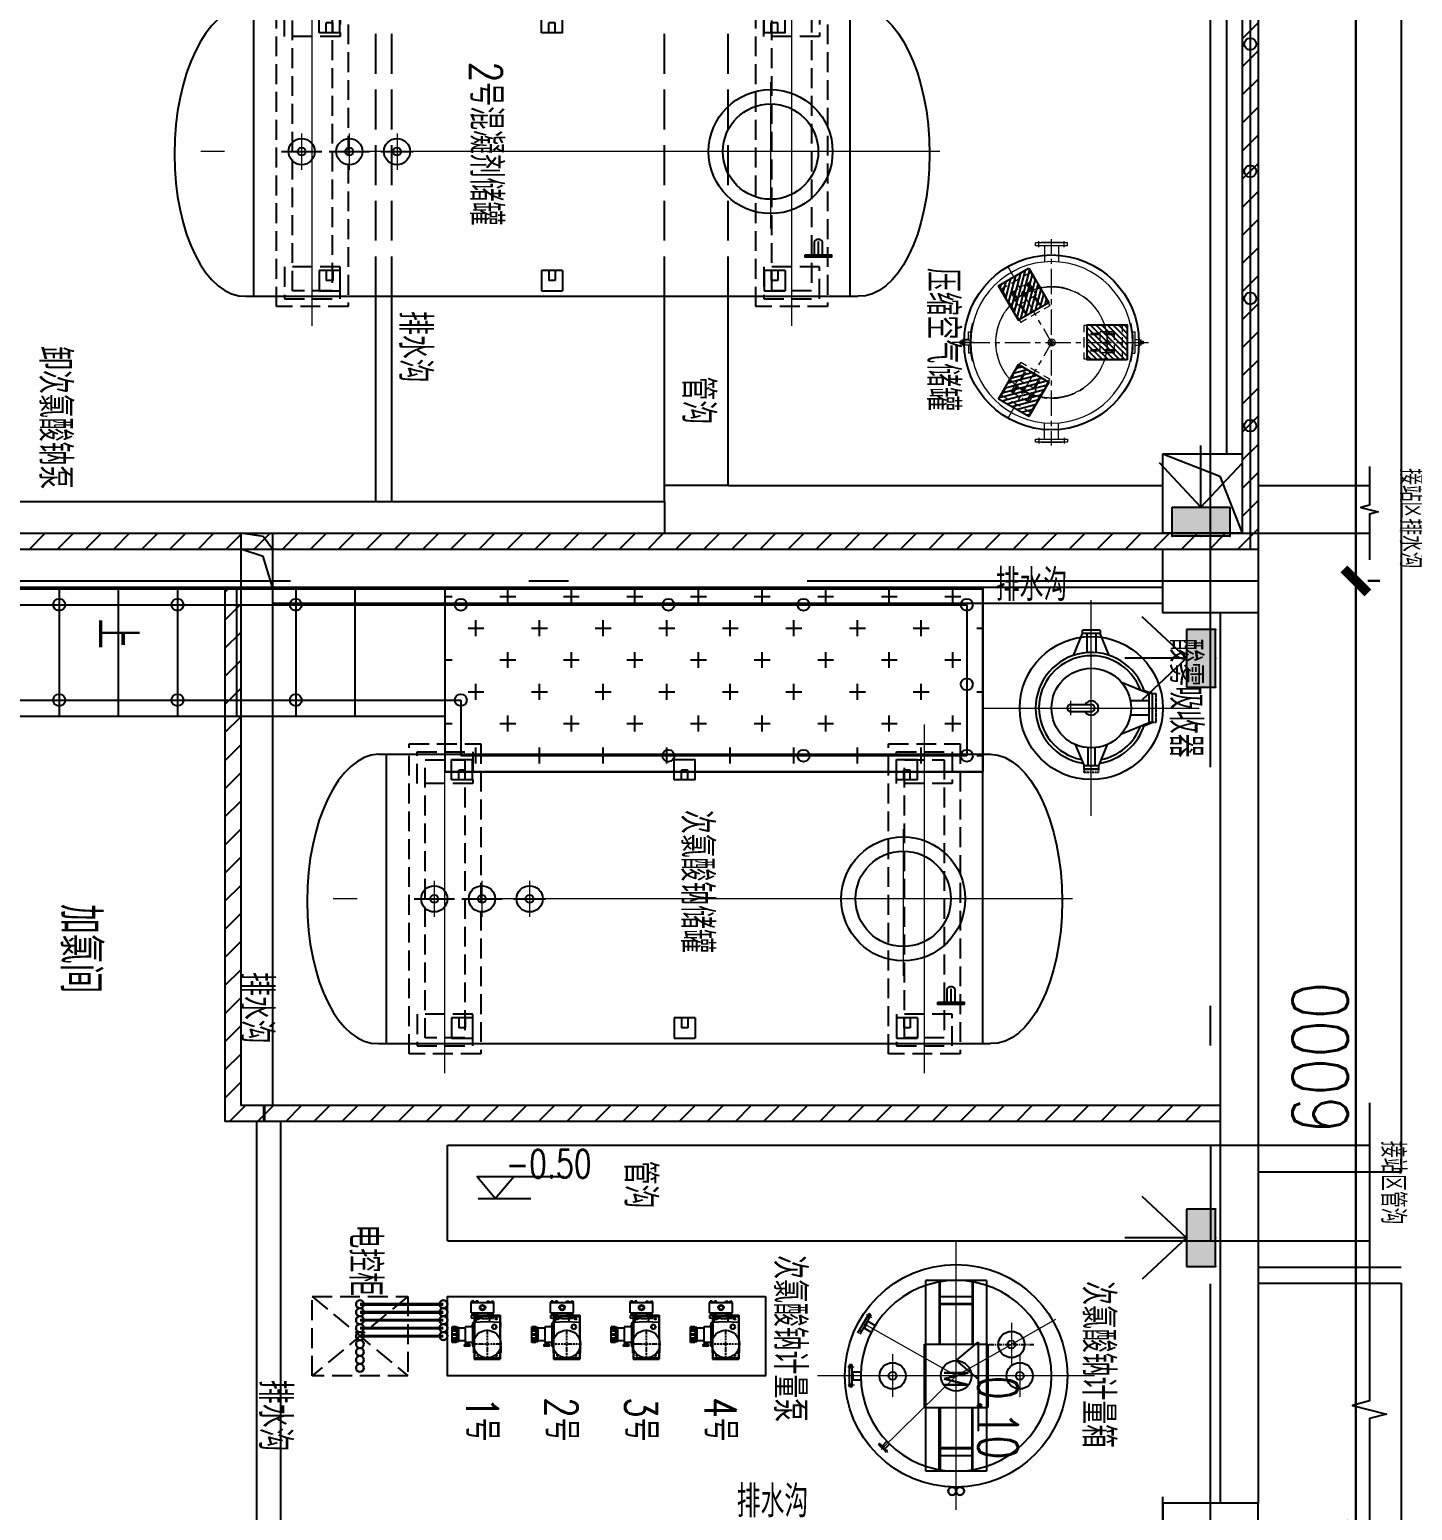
# Model space of a CAD drawing. Header units: millimetres. Extents: x -437359 to 106527, y -82378 to 117612.
# Drawn here: x -93804 to -85106, y 60552 to 69865 of the extents above; entities that cross this region are included whole.
import ezdxf

# ---------------------------------------------------------------- set-up
doc = ezdxf.new("R2010")
doc.units = ezdxf.units.MM
for name, pattern in [('ACAD_ISO04W100', [30, 24, -3, 0, -3]), ('ACAD_ISO10W100', [18.5, 12, -3, 0.5, -3]), ('BORDER', [1.75, 0.5, -0.25, 0.5, -0.25, 0, -0.25]), ('CENTER', [50.8, 31.75, -6.35, 6.35, -6.35]), ('DASH', [0.35, 0.25, -0.1]), ('DASHEDX2', [38.1, 25.4, -12.7])]:
    doc.linetypes.add(name, pattern=pattern)
doc.layers.get('0').update_dxf_attribs({"color": 8})
doc.layers.get('Defpoints').update_dxf_attribs({"color": 8})
for name, color, linetype in [('-人员定位', 6, 'Continuous'), ('01', 8, 'Continuous'), ('bg', 8, 'Continuous'), ('DIM-1', 8, 'Continuous'), ('DIM_SYMB', 8, 'Continuous'), ('EQUIPMENT', 8, 'Continuous'), ('图层1', 8, 'Continuous'), ('图层2', 8, 'ACAD_ISO10W100'), ('栏杆平台', 8, 'Continuous'), ('生活水', 8, 'BORDER'), ('设备', 8, 'Continuous')]:
    doc.layers.add(name, color=color, linetype=linetype)
doc.layers.add('中心线', color=8, linetype='ACAD_ISO10W100', lineweight=5)
doc.layers.add('电缆通道', color=8, linetype='Continuous', lineweight=30)
doc.styles.add('HZ', font='geditxt.shx', dxfattribs={"width": 0.8, "bigfont": 'hzfs_1.shx'})
doc.styles.get("Standard").update_dxf_attribs({"font": 'geditxt.shx', "bigfont": 'hzfs_1.shx'})
doc.styles.add('STYLE1', font='geditxt.shx', dxfattribs={"width": 0.7, "bigfont": 'hzfs_1.shx'})
doc.dimstyles.new('yk1.50', dxfattribs={"dimtxt": 350, "dimasz": 150, "dimexe": 150, "dimexo": 100, "dimgap": 50, "dimtad": 1, "dimdec": 0, "dimdsep": 46, "dimtxsty": 'HZ', "dimblk": 'ARCHTICK', "dimcen": 2.5, "dimdle": 150, "dimclrd": 256, "dimclre": 256, "dimclrt": 256, "dimadec": 0, "dimazin": 0, "dimtfac": 1, "dimtdec": 0, "dimtmove": 1, "dimatfit": 3, "dimfxl": 0, "dimlwd": -1, "dimlwe": -1, "dimarcsym": 0})
pattern_1 = [(45, (-231846.3, 580600.06), (-88.388348, 88.388348), [])]

# ---------------------------------------------------------------- blocks, each defined once
blk = doc.blocks.new('A$C259E5010')
at = {"color": 0, "lineweight": 0}
for points in [[(-8.2, 551.8), (-8.2, 562.7), (-13.7, 564.5), (-15.5, 562.7)], [(16.4, 551.8), (-15.5, 551.8), (-15.5, 562.7)], [(12.8, 564.5), (-11.9, 564.5)], [(0, 564.5), (-8.2, 562.7)], [(8.2, 575.5), (-7.3, 575.5), (-6.4, 576.4)], [(-7.3, 564.5), (-7.3, 575.5)], [(-6.4, 564.5), (-6.4, 576.4)], [(-6.4, 576.4), (7.3, 576.4)], [(0, 475.2), (0, 610.1)], [(0, 471.5), (0, 605.6)], [(14.6, 564.5), (8.2, 562.7), (0, 564.5)], [(8.2, 575.5), (7.3, 576.4)], [(7.3, 564.5), (7.3, 576.4)], [(8.2, 575.5), (8.2, 564.5)], [(8.2, 562.7), (8.2, 551.8)], [(14.6, 564.5), (16.4, 562.7), (16.4, 551.8)], [(118.6, 500.7), (79.3, 508), (40.1, 512.6), (0, 514.4), (-39.2, 512.6), (-79.3, 508), (-118.6, 500.7)], [(-118.6, 494.3), (-118.6, 500.7)], [(-67.5, 509.8), (-67.5, 523.5), (68.4, 523.5)], [(-17.3, 523.5), (-17.3, 551.8)], [(-17.3, 551.8), (18.2, 551.8)], [(18.2, 523.5), (18.2, 551.8)], [(68.4, 509.8), (68.4, 523.5)], [(118.6, 494.3), (118.6, 500.7)], [(-63.8, 446.9), (-105.8, 446.9)], [(-105.8, 446.9), (-105.8, 390.3)], [(-65.7, 396.7), (-65.7, 306.4)], [(-15.5, 396.7), (-65.7, 396.7)], [(-55.6, 396.7), (-55.6, 337.5)], [(-47.4, 396.7), (-47.4, 337.5)], [(31.9, 446.9), (-31.9, 446.9)], [(0, 408.6), (0, 440.5)], [(0, 217.1), (0, 376.7)], [(0, 373), (0, 328.3)], [(65.7, 396.7), (65.7, 306.4), (15.5, 306.4)], [(65.7, 396.7), (15.5, 396.7)], [(47.4, 396.7), (47.4, 337.5)], [(55.6, 396.7), (55.6, 337.5)], [(105.8, 446.9), (63.8, 446.9)], [(105.8, 446.9), (105.8, 390.3)], [(-175.1, 304.6), (-195.2, 292.8), (-222.5, 271.8), (-248.1, 249), (-271.8, 223.4), (-287.3, 201.6)], [(-119.5, 330.2), (-134.1, 324.7), (-147.7, 318.3)], [(-105.8, 358.4), (-105.8, 294.6)], [(61.1, 346.6), (34.7, 350.2), (0, 352), (-33.7, 350.2), (-68.4, 344.7), (-90.3, 339.3)], [(-15.5, 306.4), (-65.7, 306.4)], [(-55.6, 305.5), (-55.6, 246.2)], [(-47.4, 305.5), (-47.4, 246.2)], [(27.4, 352), (-26.4, 352)], [(47.4, 305.5), (47.4, 246.2)], [(55.6, 305.5), (55.6, 246.2)], [(120.4, 330.2), (102.1, 336.5), (91.2, 339.3)], [(105.8, 358.4), (105.8, 294.6)], [(269, 226.2), (249, 249), (223.4, 271.8), (195.2, 292.8), (166, 310.1), (148.7, 318.3)], [(-105.8, 262.7), (-105.8, 206.1)], [(-63.8, 206.1), (-105.8, 206.1)], [(-55.6, 246.2), (-47.4, 246.2)], [(31.9, 206.1), (-31.9, 206.1)], [(55.6, 246.2), (47.4, 246.2)], [(105.8, 206.1), (63.8, 206.1)], [(105.8, 262.7), (105.8, 206.1)], [(304.6, 176), (292.8, 196.1), (288.2, 201.6)], [(-626.6, 101.2), (-626.6, -100.3)], [(-608.3, 101.2), (-608.3, -100.3), (-626.6, -100.3)], [(-608.3, 101.2), (-626.6, 101.2)], [(-329.2, 120.4), (-335.6, 102.1), (-344.7, 69.3), (-349.3, 34.7), (-351.1, 0), (-349.3, -30.1)], [(-303.7, 176), (-309.2, 166), (-317.4, 148.7)], [(0, 153.2), (0, 185.1)], [(0, -38.3), (0, 121.3)], [(352, 0), (350.2, 34.7), (344.7, 69.3), (336.5, 102.1), (324.7, 135), (318.3, 148.7)], [(609.2, 101.2), (626.6, 101.2)], [(626.6, -100.3), (609.2, -100.3), (609.2, 101.2)], [(626.6, 101.2), (626.6, -100.3)], [(-557.2, 0), (-648.5, 0)], [(-598.3, 80.3), (-636.6, 80.3)], [(-628.4, 66.6), (-626.6, 66.6)], [(-628.4, 66.6), (-628.4, -65.7)], [(-608.3, 44.7), (-506.2, 44.7)], [(-493.4, 0), (-525.3, 0)], [(-302.8, 0), (-462.4, 0)], [(-239, 0), (-270.9, 0)], [(-47.4, 0), (-207, 0)], [(0, 0), (-84.8, -49.2)], [(16.4, 0), (-15.5, 0)], [(0, 0), (85.7, -49.2)], [(207.9, 0), (48.3, 0)], [(271.8, 0), (239.9, 0)], [(462.4, 0), (302.8, 0)], [(352, 0), (352, 0.9)], [(526.2, 0), (494.3, 0)], [(609.2, 44.7), (506.2, 44.7)], [(649.4, 0), (558.2, 0)], [(599.2, 80.3), (636.6, 80.3)], [(629.3, 66.6), (626.6, 66.6)], [(629.3, 66.6), (629.3, -65.7)], [(-598.3, -80.3), (-636.6, -80.3)], [(-628.4, -65.7), (-626.6, -65.7)], [(-608.3, -44.7), (-506.2, -44.7)], [(-363, -87.6), (-307.4, -55.6)], [(-345.7, -60.2), (-344.7, -68.4), (-338.4, -90.3)], [(-291.8, -104), (-240.8, -74.8)], [(-288.2, -111.3), (-236.2, -81.2)], [(-280, -39.2), (-230.7, -10.9)], [(-240.8, -74.8), (-236.2, -81.2)], [(-230.7, -10.9), (-209.8, -47.4)], [(-194.3, -74.8), (-162.3, -130.4)], [(-113.1, -64.8), (-140.5, -81.2)], [(0, -102.1), (0, -70.2)], [(113.1, -64.8), (141.4, -81.2)], [(194.3, -74.8), (162.3, -130.4)], [(231.7, -10.9), (210.7, -47.4)], [(280.9, -39.2), (231.7, -10.9)], [(240.8, -74.8), (237.1, -81.2)], [(288.2, -111.3), (237.1, -81.2)], [(292.8, -104), (240.8, -74.8)], [(269, -225.3), (271.8, -222.5), (292.8, -195.2), (310.1, -165.1), (324.7, -134.1), (336.5, -101.2), (339.3, -90.3)], [(363, -87.6), (308.3, -55.6)], [(346.6, -60.2), (350.2, -33.7), (350.2, -30.1)], [(609.2, -44.7), (506.2, -44.7)], [(599.2, -80.3), (636.6, -80.3)], [(629.3, -65.7), (626.6, -65.7)], [(-439.6, -131.3), (-390.3, -103.1)], [(-439.6, -131.3), (-418.6, -167.8)], [(-375.8, -141.4), (-297.3, -95.8)], [(-375.8, -141.4), (-351.1, -184.2)], [(-371.2, -149.6), (-319.2, -120.4)], [(-366.6, -156.9), (-315.6, -126.8)], [(-329.2, -119.5), (-324.7, -134.1), (-309.2, -165.1), (-291.8, -195.2), (-271.8, -222.5), (-248.1, -248.1)], [(-321.9, -186.1), (-283.6, -163.3)], [(-317.4, -151.4), (-290.9, -197.9)], [(-167.8, -96.7), (-306.4, -176.9)], [(-297.3, -95.8), (-272.7, -138.6)], [(-257.2, -166), (-232.6, -208.9)], [(-240.8, -193.4), (-188.8, -163.3)], [(-236.2, -199.7), (-185.1, -170.5)], [(-185.1, -170.5), (-188.8, -163.3)], [(-145.9, -157.8), (-124.9, -193.4)], [(0, -292.8), (0, -134.1)], [(146.8, -157.8), (125.9, -193.4)], [(168.7, -96.7), (306.4, -176.9)], [(186.1, -170.5), (189.7, -163.3)], [(237.1, -199.7), (186.1, -170.5)], [(241.7, -193.4), (189.7, -163.3)], [(258.1, -166), (232.6, -208.9)], [(298.2, -95.8), (273.6, -138.6)], [(322.9, -186.1), (284.6, -163.3)], [(376.7, -141.4), (298.2, -95.8)], [(367.5, -156.9), (316.5, -126.8)], [(371.2, -149.6), (320.1, -120.4)], [(376.7, -141.4), (352, -184.2)], [(440.5, -131.3), (391.3, -103.1)], [(440.5, -131.3), (419.5, -167.8)], [(-388.5, -224.4), (-474.3, -273.6)], [(-403.1, -195.2), (-371.2, -250.8)], [(-333.8, -192.4), (-361.2, -208.9)], [(-354.8, -278.2), (-333.8, -313.7)], [(-335.6, -211.6), (-311, -254.5)], [(-319.2, -239), (-268.1, -208.9)], [(-315.6, -245.3), (-264.5, -216.2)], [(-311, -254.5), (-232.6, -208.9)], [(-257.2, -270), (-202.5, -238)], [(-225.3, -269), (-222.5, -270.9), (-200.6, -287.3)], [(-174.2, -221.6), (-124.9, -193.4)], [(175.1, -221.6), (125.9, -193.4)], [(258.1, -270), (202.5, -238)], [(226.2, -269), (249, -248.1)], [(335.6, -211.6), (311, -254.5), (232.6, -208.9)], [(316.5, -245.3), (264.5, -216.2)], [(320.1, -239), (269, -208.9)], [(334.7, -192.4), (362.1, -208.9)], [(355.7, -278.2), (334.7, -313.7)], [(403.1, -195.2), (371.2, -250.8)], [(389.4, -224.4), (475.2, -273.6)], [(-333.8, -313.7), (-284.6, -285.5)], [(-175.1, -303.7), (-165.1, -309.2), (-134.1, -324.7), (-101.2, -335.6), (-68.4, -344.7), (-33.7, -349.3), (-30.1, -349.3)], [(0, -356.6), (0, -324.7)], [(0, -351.1), (31, -349.3)], [(61.1, -345.7), (69.3, -344.7), (102.1, -335.6), (135, -324.7), (166, -309.2), (195.2, -291.8), (201.6, -287.3)], [(334.7, -313.7), (285.5, -285.5)], [(0, -522.6), (0, -388.5)], [(-118.6, -493.4), (-118.6, -499.8)], [(-118.6, -499.8), (-79.3, -508), (-39.2, -512.6), (0, -513.5), (40.1, -512.6), (79.3, -508), (118.6, -499.8)], [(-15.5, -522.6), (-67.5, -522.6), (-67.5, -508.9)], [(-17.3, -522.6), (-17.3, -550.9)], [(-17.3, -550.9), (18.2, -550.9)], [(-15.5, -548.1), (15.5, -548.1), (15.5, -513.5)], [(-15.5, -548.1), (-15.5, -513.5)], [(-15.5, -561.8), (-15.5, -550.9), (16.4, -550.9)], [(-15.5, -561.8), (-13.7, -563.6), (-8.2, -562.7), (-8.2, -550.9)], [(0, -489.8), (0, -624.7)], [(0, -552.7), (0, -492.5)], [(8.2, -550.9), (8.2, -562.7), (0, -563.6)], [(16.4, -550.9), (16.4, -561.8), (14.6, -563.6)], [(15.5, -522.6), (68.4, -522.6)], [(18.2, -522.6), (18.2, -550.9)], [(68.4, -508.9), (68.4, -522.6)], [(118.6, -493.4), (118.6, -499.8)], [(12.8, -563.6), (-11.9, -563.6)], [(-8.2, -562.7), (0, -563.6)], [(-7.3, -563.6), (-7.3, -574.6)], [(-6.4, -576.4), (-7.3, -574.6), (8.2, -574.6)], [(-6.4, -563.6), (-6.4, -576.4)], [(-6.4, -576.4), (7.3, -576.4)], [(7.3, -563.6), (7.3, -576.4)], [(8.2, -574.6), (7.3, -576.4)], [(8.2, -562.7), (14.6, -563.6)], [(8.2, -574.6), (8.2, -563.6)]]:
    blk.add_lwpolyline(points, dxfattribs=at)
for points in [[(11.9, 352), (10, 357.5), (6.4, 362.1), (0, 363.9), (-6.4, 362.1), (-10, 357.5), (-11.9, 352), (-10, 345.7), (-6.4, 341.1), (0, 340.2), (6.4, 341.1), (10, 345.7)], [(12.8, 0), (10.9, 6.4), (6.4, 10.9), (0, 12.8), (-6.4, 10.9), (-10.9, 6.4), (-11.9, 0), (-10.9, -5.5), (-6.4, -10), (0, -11.9), (6.4, -10), (10.9, -5.5)], [(316.5, -175.1), (315.6, -168.7), (311, -165.1), (304.6, -163.3), (299.1, -165.1), (294.6, -168.7), (292.8, -175.1), (294.6, -181.5), (299.1, -186.1), (304.6, -187), (311, -186.1), (315.6, -181.5)]]:
    blk.add_lwpolyline(points, close=True, dxfattribs=at)
blk.add_circle((0.5, 0.5), 22.3, dxfattribs=at)
for centre, major_axis, ratio in [((0, 0.5), (0, 508.5), 0.999103), ((-304.2, -175.1), (-12.3, 0), 0.962963)]:
    blk.add_ellipse(centre, major_axis=major_axis, ratio=ratio, start_param=0, end_param=6.283185, dxfattribs=at)
blk = doc.blocks.new('A$C4C8700A3')
at = {"color": 2, "linetype": 'Continuous'}
for p, q in [((-112.7, 331.4), (-91, 384)), ((91, 385), (-91, 385)), ((-91, 385), (-91, 364)), ((91, 385), (91, 364)), ((112.7, 331.4), (91, 384)), ((-162.7, 189.8), (-91, 364)), ((91, 364), (-91, 364)), ((-45.5, 364), (-45.5, 245)), ((45.5, 364), (45.5, 245)), ((162.7, 189.8), (91, 364)), ((-331.4, 112.7), (-469, 56)), ((228.9, 100.4), (364, 44.8)), ((-490, 56), (-490, -56)), ((-490, 56), (-469, 56)), ((-469, 56), (-469, -56)), ((-469, 28), (-348.9, 28)), ((-22.4, -128.8), (-22.4, 0)), ((22.4, -128.8), (22.4, 0)), ((249, 22.4), (364, 22.4)), ((364, 44.8), (364, -44.8)), ((364, 44.8), (385, 44.8)), ((385, 44.8), (385, -44.8)), ((-469, -56), (-490, -56)), ((-469, -28), (-348.9, -28)), ((-331.4, -112.7), (-469, -56)), ((228.9, -100.4), (364, -44.8)), ((249, -22.4), (364, -22.4)), ((385, -44.8), (364, -44.8))]:
    blk.add_line(p, q, dxfattribs=at)
blk.add_circle((0, 0), 250, dxfattribs=at)
for centre, radius, start, end in [((0, 0), 350, 107.14347, 351.42688), ((0, 0), 329, 110.23085, 349.20714), ((0, 0), 350, 8.57312, 72.85653), ((0, 0), 329, 10.79286, 69.76915), ((0, 0), 44.8, 300, 240), ((0, 0), 22.4, 0, 180), ((0, -128.8), 22.4, 180, 0)]:
    blk.add_arc(centre, radius, start, end, dxfattribs=at)
at = {"layer": '中心线', "linetype": 'CENTER', "lineweight": 9, "ltscale": 200}
blk.add_line((44.8, -128.8), (-44.8, -128.8), dxfattribs=at)
at = {"layer": '生活水'}
for points in [[(91, 406), (91, 385), (-91, 385), (-91, 406)], [(385, 44.8), (406, 44.8), (406, -44.8), (385, -44.8)]]:
    blk.add_lwpolyline(points, close=True, dxfattribs=at)
blk = doc.blocks.new('A$C74BD5D1D')
at = {"ltscale": 10}
for centre, radius in [((0, 400), 82.5), ((-197.2, 348), 82.5), ((-197.2, 348), 25), ((0, 400), 25), ((0, -400), 82.5), ((0, -400), 25)]:
    blk.add_circle(centre, radius, dxfattribs=at)
at = {"layer": 'DIM-1', "color": 1, "linetype": 'CENTER'}
blk.add_line((-197.2, 206.8), (-197.2, 489.2), dxfattribs=at)
at = {"layer": '中心线', "linetype": 'CENTER', "lineweight": 9, "ltscale": 100}
for q in [(-355.9, 628.1), (-332.3, -586.5), (463.8, -471.6)]:
    blk.add_line((0, 0), q, dxfattribs=at)
at = {"layer": '中心线', "color": 1, "linetype": 'ACAD_ISO04W100', "ltscale": 0.5}
for p, q in [((-136.3, 400), (136.2, 400)), ((-333.4, 348), (-60.9, 348)), ((541.2, 0), (258.7, 0)), ((-136.3, -400), (136.2, -400)), ((479.7, -446.1), (465.7, -432.1)), ((-385.8, -563), (-366.4, -529.3)), ((439.5, -487.2), (425.7, -473.4)), ((-57.5, -680.5), (-57.5, -641.6)), ((57.5, -679.2), (57.5, -639.7))]:
    blk.add_line(p, q, dxfattribs=at)
at = {"layer": '设备', "color": 5}
for p, q in [((-600, 190), (600, 190)), ((-600, 190), (-600, -190)), ((-200, 200), (200, 200)), ((-200, -200), (-200, 200)), ((200, -200), (200, 200)), ((600, 190), (600, -190)), ((-600, 106), (-200, 106)), ((-600, 100), (-200, 100)), ((-500, -100), (-500, 100)), ((-456, -100), (-456, 100)), ((-450, -100), (-450, 100)), ((600, 106), (200, 106)), ((600, 100), (200, 100)), ((450, -100), (450, 100)), ((456, -100), (456, 100)), ((500, -100), (500, 100)), ((-200, -100), (-600, -100)), ((-600, -106), (-200, -106)), ((-450, -100), (-456, -100)), ((200, -100), (600, -100)), ((600, -106), (200, -106)), ((450, -100), (456, -100)), ((600, -190), (-600, -190)), ((200, -200), (-200, -200))]:
    blk.add_line(p, q, dxfattribs=at)
at = {"layer": '设备'}
for p, q in [((441.6, -466.3), (411.7, -436.5)), ((475.2, -432.7), (425.7, -482.2)), ((459.2, -448.7), (429.5, -419)), ((480.8, -438.4), (431.3, -487.9)), ((474.4, -444.8), (468.8, -439.1)), ((478.3, -440.9), (472.7, -435.2)), ((475.2, -432.7), (480.8, -438.4)), ((-383.4, -533.8), (-391.4, -547.7)), ((-270.1, -617.7), (-391.4, -547.7)), ((-385.3, -551.2), (-377.3, -537.3)), ((-262.1, -603.8), (-383.4, -533.8)), ((-375.8, -556.7), (-367.8, -542.8)), ((-344.4, -556.3), (-317.4, -509.5)), ((-301.1, -581.3), (-274.1, -534.5)), ((425.7, -482.2), (431.3, -487.9)), ((433.8, -485.4), (428.1, -479.8)), ((437.7, -481.5), (432, -475.9)), ((-285.7, -608.7), (-277.7, -594.8)), ((-25, -654), (-25, -600)), ((25, -654), (25, -600)), ((-70, -654), (-70, -670)), ((70, -654), (-70, -654)), ((70, -670), (-70, -670)), ((-63, -670), (-63, -654)), ((-52, -670), (-52, -654)), ((52, -670), (52, -654)), ((63, -670), (63, -654)), ((70, -654), (70, -670))]:
    blk.add_line(p, q, dxfattribs=at)
at = {"layer": '设备', "color": 7, "linetype": 'DASHEDX2', "ltscale": 0.25}
for p, q in [((440.2, -464.9), (457.8, -447.2)), ((-342.4, -552.8), (-299.1, -577.8)), ((-25, -650), (25, -650))]:
    blk.add_line(p, q, dxfattribs=at)
at = {"layer": '设备'}
blk.add_circle((0, 0), 96.3, dxfattribs=at)
at = {"layer": '设备', "ltscale": 0.5}
for start, end in [(0, 180), (180, 0)]:
    blk.add_arc((0, 0), 600, start, end, dxfattribs=at)
at = {"layer": '设备', "width": 0.75}
blk.add_text('M', height=150, dxfattribs=at).set_placement((-39.1, -74.6))
blk = doc.blocks.new('A$C503B69DA')
for p, q in [((-269.5, 26.5), (-269.5, 40)), ((-261.5, 40), (-269.5, 40)), ((-261.5, 36.2), (-269.5, 36.2)), ((-261.5, 30.2), (-269.5, 30.2)), ((-261.5, 26.5), (-269.5, 26.5)), ((-261.5, 13), (-269.5, 13)), ((-269.5, -0.5), (-269.5, 13)), ((-261.5, 9.2), (-269.5, 9.2)), ((-261.5, 3.2), (-269.5, 3.2)), ((-261.5, -101), (-261.5, 43)), ((-196.5, 43), (-261.5, 43)), ((-196.5, -101), (-196.5, 43)), ((-196.5, 36), (-181.5, 36)), ((-196.5, 28), (-181.5, 28)), ((-196.5, 23), (-181.5, 23)), ((-196.5, 9), (-181.5, 9)), ((-196.5, 4), (-181.5, 4)), ((-179, 43), (-179, -101)), ((-179, 43), (-162, 43)), ((-173.5, -75), (-173.5, 75)), ((-168.5, 80), (-33, 80)), ((-165.8, 57), (-150.2, 57)), ((-158, -29), (-162, 43)), ((-158, 80), (-33, 80)), ((-158, 49.2), (-158, 64.8)), ((-134.9, 85), (-139.9, 0)), ((-139.9, 0), (-135, -88.7)), ((-108.3, 85), (-134.9, 85)), ((16.3, 85), (54.9, 85)), ((33, 80), (81.5, 80)), ((33, 80), (71, 80)), ((54.9, 66.9), (54.9, 85)), ((78.8, 57), (63.2, 57)), ((71, 49.2), (71, 64.8)), ((86.5, -75), (86.5, 75)), ((-261.5, -0.5), (-269.5, -0.5)), ((-269.5, -57.5), (-269.5, -71)), ((-261.5, -57.5), (-269.5, -57.5)), ((-261.5, -61.2), (-269.5, -61.2)), ((-261.5, -67.2), (-269.5, -67.2)), ((-261.5, -71), (-269.5, -71)), ((-261.5, -84.5), (-269.5, -84.5)), ((-269.5, -84.5), (-269.5, -98)), ((-261.5, -88.2), (-269.5, -88.2)), ((-196.5, -62), (-181.5, -62)), ((-196.5, -67), (-181.5, -67)), ((-196.5, -81), (-181.5, -81)), ((-196.5, -86), (-179, -86)), ((-168.5, -80), (-33, -80)), ((-158, -29), (-162, -101)), ((16.3, -86.5), (-135.1, -86.5)), ((14.3, -90.6), (-133, -90.6)), ((-118.7, -94.6), (-118.7, -90.6)), ((-115, -94.6), (-115, -90.6)), ((-107.5, -94.6), (-107.5, -90.6)), ((-103.7, -90.6), (-103.7, -94.6)), ((-15, -90.6), (-15, -94.6)), ((-11.2, -94.6), (-11.2, -90.6)), ((-3.8, -94.6), (-3.8, -90.6)), ((0, -94.6), (0, -90.6)), ((16.3, -85), (54.9, -85)), ((16.3, -85), (16.3, -88.6)), ((33, -80), (81.5, -80)), ((54.9, -66.9), (54.9, -85)), ((78.8, -57), (63.2, -57)), ((71, -49.2), (71, -64.8)), ((-261.5, -94.2), (-269.5, -94.2)), ((-261.5, -98), (-269.5, -98)), ((-196.5, -101), (-261.5, -101)), ((-196.5, -94), (-179, -94)), ((-179, -101), (-162, -101)), ((-103.7, -94.6), (-118.7, -94.6)), ((-109, -94.6), (-109, -137.6)), ((-109, -137.6), (-9.7, -137.6)), ((-105, -180.6), (-13.7, -180.6)), ((-105, -180.6), (-105, -193.6)), ((-99.3, -137.6), (-99.3, -180.6)), ((-95.4, -180.6), (-95.4, -187.1)), ((-83.4, -180.6), (-83.4, -190)), ((-71.4, -180.6), (-71.4, -187.1)), ((-59.4, -180.6), (-59.4, -190)), ((-47.4, -180.6), (-47.4, -187.1)), ((-35.4, -180.6), (-35.4, -190)), ((-23.4, -180.6), (-23.4, -187.1)), ((-19.4, -137.6), (-19.4, -180.6)), ((-15, -94.6), (0, -94.6)), ((-13.7, -180.6), (-13.7, -193.6)), ((-9.7, -94.6), (-9.7, -137.6)), ((-9.7, -121), (-3, -121)), ((-9.7, -131), (-3, -131)), ((-3, -116), (-3, -136)), ((-3, -116), (3.7, -116)), ((-3, -136), (3.7, -136)), ((3.7, -110), (3.7, -142)), ((5.7, -108), (10.4, -108)), ((5.7, -144), (10.4, -144)), ((12.4, -110), (12.4, -142)), ((-109, -193.6), (-109, -220)), ((-109, -193.6), (-9.7, -193.6)), ((-9.7, -220), (-109, -220)), ((-104, -193.6), (-104, -220)), ((-98.7, -193.6), (-98.7, -220)), ((-86, -193.6), (-86, -220)), ((-80.7, -193.6), (-80.7, -220)), ((-62, -193.6), (-62, -220)), ((-56.7, -193.6), (-56.7, -220)), ((-38, -193.6), (-38, -220)), ((-32.7, -193.6), (-32.7, -220)), ((-20, -193.6), (-20, -220)), ((-14.7, -193.6), (-14.7, -220)), ((-9.7, -193.6), (-9.7, -220))]:
    blk.add_line(p, q)
blk.add_lwpolyline([(-108, 59), (-117.9, 54.9), (-122, 45), (-117.9, 35.1), (-108, 31), (-98.1, 35.1), (-94, 45), (-98.1, 54.9)], close=True)
for centre, radius in [((-158, 57), 4.5), ((-108, 45), 14), ((0, 0), 86.5), ((71, 57), 4.5), ((-229, -29), 17.5), ((-229, -29), 12.5), ((-158, -57), 4.5), ((71, -57), 4.5)]:
    blk.add_circle(centre, radius)
for centre, radius, start, end in [((-168.5, 75), 5, 90, 180), ((-108.3, 80), 5, 0, 90), ((81.5, 75), 5, 0, 90), ((-168.5, -75), 5, 180, 270), ((-133, -88.6), 2, 183.15885, 270), ((14.3, -88.6), 2, 270, 0), ((81.5, -75), 5, 270, 0), ((5.7, -110), 2, 90, 180), ((5.7, -142), 2, 180, 270), ((10.4, -110), 2, 0, 90), ((10.4, -142), 2, 270, 0)]:
    blk.add_arc(centre, radius, start, end)
blk.add_open_spline([(-160.6, 17), (-158.1, 15.8), (-151.3, 12.6), (-143.8, 13.5), (-139.1, 14.4)], degree=3, knots=[0, 0, 0, 0, 8.139741, 22.16526, 22.16526, 22.16526, 22.16526])
blk.add_spline([(-160.6, -75), (-153, -72), (-135.9, -73)], degree=3)
at = {"layer": '图层1'}
for p, q in [((-181.5, 82.5), (94.5, 82.5)), ((-181.5, -82.5), (-181.5, 82.5)), ((-179, -82.5), (-179, 82.5)), ((92, -82.5), (92, 82.5)), ((94.5, -82.5), (94.5, 82.5)), ((-181.5, -82.5), (94.5, -82.5))]:
    blk.add_line(p, q, dxfattribs=at)
at = {"layer": '图层2'}
for p, q in [((-90.9, 0), (90.9, 0)), ((0, 87.5), (0, -87.5))]:
    blk.add_line(p, q, dxfattribs=at)
blk = doc.blocks.new('A$C20505FED')
at = {"layer": '中心线', "ltscale": 300}
for p, q in [((-3015.8, -1095.8), (-3015.8, 1095.8)), ((0, -1095.8), (0, 1095.8)), ((-132.9, 437.8), (-132.9, -484)), ((-3082.9, 113.7), (-3082.9, -113.7)), ((-2782.9, 113.7), (-2782.9, -113.7)), ((-2482.9, 113.7), (-2482.9, -113.7)), ((932.1, 0), (-3987.9, 0))]:
    blk.add_line(p, q, dxfattribs=at)
at = {"layer": '设备'}
for p, q in [((-3432.9, 910), (417.1, 910)), ((-3382.9, -910), (-3382.9, 910)), ((-2973.4, 876.4), (-2841.5, 876.4)), ((-2973.4, 748), (-2973.4, 876.4)), ((-2841.5, 748), (-2841.5, 876.4)), ((-1573.9, 876.4), (-1441.9, 876.4)), ((-1573.9, 748), (-1573.9, 876.4)), ((-1441.9, 748), (-1441.9, 876.4)), ((-174.3, 876.4), (-42.3, 876.4)), ((-174.3, 748), (-174.3, 876.4)), ((-42.3, 748), (-42.3, 876.4)), ((367.1, -910), (367.1, 910)), ((-2841.5, 748), (-2973.4, 748)), ((-2887.5, 810.3), (-2927.5, 810.3)), ((-2927.5, 748), (-2927.5, 810.3)), ((-2887.5, 748), (-2887.5, 810.3)), ((-1441.9, 748), (-1573.9, 748)), ((-1487.9, 810.3), (-1527.9, 810.3)), ((-1527.9, 748), (-1527.9, 810.3)), ((-1487.9, 748), (-1487.9, 810.3)), ((-42.3, 748), (-174.3, 748)), ((-88.3, 810.3), (-128.3, 810.3)), ((-128.3, 748), (-128.3, 810.3)), ((-88.3, 748), (-88.3, 810.3)), ((-3209.2, 0), (-2956.5, 0)), ((-2909.2, 0), (-2656.5, 0)), ((-2584.3, 0), (-2381.5, 0)), ((142.1, -564.9), (142.1, -649.9)), ((167.1, -564.9), (167.1, -649.9)), ((192.1, -564.9), (192.1, -649.9)), ((-2841.5, -748), (-2973.4, -748)), ((-2973.4, -748), (-2973.4, -876.4)), ((-2927.5, -748), (-2927.5, -810.3)), ((-2887.5, -810.3), (-2927.5, -810.3)), ((-2887.5, -748), (-2887.5, -810.3)), ((-2841.5, -748), (-2841.5, -876.4)), ((-1441.9, -748), (-1573.9, -748)), ((-1573.9, -748), (-1573.9, -876.4)), ((-1527.9, -748), (-1527.9, -810.3)), ((-1487.9, -810.3), (-1527.9, -810.3)), ((-1487.9, -748), (-1487.9, -810.3)), ((-1441.9, -748), (-1441.9, -876.4)), ((-42.3, -748), (-174.3, -748)), ((-174.3, -748), (-174.3, -876.4)), ((-128.3, -748), (-128.3, -810.3)), ((-88.3, -810.3), (-128.3, -810.3)), ((-88.3, -748), (-88.3, -810.3)), ((-42.3, -748), (-42.3, -876.4)), ((-3432.9, -910), (417.1, -910)), ((-2973.4, -876.4), (-2841.5, -876.4)), ((-1573.9, -876.4), (-1441.9, -876.4)), ((-174.3, -876.4), (-42.3, -876.4))]:
    blk.add_line(p, q, dxfattribs=at)
at = {"layer": '设备', "linetype": 'DASH', "ltscale": 500}
for points in [[(-3240.8, 975), (-2790.8, 975), (-2790.8, -975), (-3240.8, -975)], [(-225, 975), (225, 975), (225, -975), (-225, -975)], [(-3190.8, 925), (-2840.8, 925), (-2840.8, 725), (-3190.8, 725)], [(-3140.8, 875), (-2890.8, 875), (-2890.8, -875), (-3140.8, -875)], [(-175, 925), (175, 925), (175, 725), (-175, 725)], [(-125, 875), (125, 875), (125, -875), (-125, -875)], [(-125, 875), (125, 875), (125, -875), (-125, -875)], [(-3190.8, -925), (-2840.8, -925), (-2840.8, -725), (-3190.8, -725)], [(-175, -925), (175, -925), (175, -725), (-175, -725)]]:
    blk.add_lwpolyline(points, close=True, dxfattribs=at)
at = {"layer": '设备'}
blk.add_lwpolyline([(84.6, -649.9), (249.6, -649.9), (249.6, -664.9), (84.6, -664.9)], close=True, dxfattribs=at)
for centre, radius in [((-132.9, 0), 390), ((-132.9, 0), 300), ((-3082.9, 0), 82.5), ((-3082.9, 0), 25), ((-2782.9, 0), 82.5), ((-2782.9, 0), 25), ((-2482.9, 0), 82.5), ((-2482.9, 0), 25)]:
    blk.add_circle(centre, radius, dxfattribs=at)
blk.add_arc((167.1, -583.8), 31.4, 37.1675, 142.83318, dxfattribs=at)
blk.add_ellipse((-3432.8, 0), major_axis=(10, 910.1), ratio=0.494452, start_param=0.022224, end_param=3.163816, dxfattribs=at)
at = {"layer": '设备', "extrusion": (0, 0, -1)}
blk.add_ellipse((417.1, 0), major_axis=(-10, 910.1), ratio=0.494452, start_param=0.022224, end_param=3.163816, dxfattribs=at)
blk = doc.blocks.new('_ArchTick')
at = {"color": 0, "linetype": 'ByBlock', "const_width": 0.4}
blk.add_lwpolyline([(-0.5, -0.5), (0.5, 0.5)], dxfattribs=at)
blk = doc.blocks.new('*D451')
at = {"layer": 'Defpoints', "color": 0, "transparency": 16777216}
for p in [(-85485.2, 74897.8), (-85485.2, 66397.8), (-85460.9, 66397.8)]:
    blk.add_point(p, dxfattribs=at)
at = {"layer": '电缆通道', "transparency": 16777216}
for p, q in [((-85460.9, 75047.8), (-85460.9, 66247.8)), ((-85385.2, 74897.8), (-85310.9, 74897.8)), ((-85385.2, 66397.8), (-85310.9, 66397.8))]:
    blk.add_line(p, q, dxfattribs=at)
at = {"layer": '电缆通道', "transparency": 16777216, "xscale": 150, "yscale": 150, "zscale": 150}
for p, rotation in [((-85460.9, 74897.8), 90), ((-85460.9, 66397.8), 270)]:
    blk.add_blockref('_ArchTick', p, dxfattribs=dict(at, rotation=rotation))
at = {"layer": '电缆通道', "transparency": 16777216, "insert": (-85685.9, 70647.8), "char_height": 350, "attachment_point": 5, "rotation": 90, "style": 'HZ'}
blk.add_mtext('8500', dxfattribs=at)
blk = doc.blocks.new('*D452')
at = {"layer": 'Defpoints', "color": 0, "transparency": 16777216}
for p in [(-85485.2, 66397.8), (-85878.8, 60397.8), (-85460.9, 60397.8)]:
    blk.add_point(p, dxfattribs=at)
at = {"layer": '电缆通道', "transparency": 16777216}
for p, q in [((-85460.9, 66547.8), (-85460.9, 60247.8)), ((-85385.2, 66397.8), (-85310.9, 66397.8)), ((-85778.8, 60397.8), (-85310.9, 60397.8))]:
    blk.add_line(p, q, dxfattribs=at)
at = {"layer": '电缆通道', "transparency": 16777216, "xscale": 150, "yscale": 150, "zscale": 150}
for p, rotation in [((-85460.9, 66397.8), 90), ((-85460.9, 60397.8), 270)]:
    blk.add_blockref('_ArchTick', p, dxfattribs=dict(at, rotation=rotation))
at = {"layer": '电缆通道', "transparency": 16777216, "insert": (-85685.9, 63397.8), "char_height": 350, "attachment_point": 5, "rotation": 90, "style": 'HZ'}
blk.add_mtext('6000', dxfattribs=at)
blk = doc.blocks.new('定位基站')
at = {"layer": '-人员定位', "ltscale": 0.01}
h = blk.add_hatch(color=256, dxfattribs=at)
h.dxf.hatch_style = 1
h.paths.add_polyline_path([(406524, 477798), (406524, 477617.1), (406162.1, 477617.1), (406162.1, 477798)])
at = {"layer": '-人员定位', "color": 6}
for p, q in [((406343, 477798), (406343, 478186.1)), ((406343, 477798), (406082.2, 478076.6)), ((406343, 477798), (406603.9, 478076.6)), ((406343, 477995.5), (406343, 477995.5)), ((406162.1, 477798), (406524, 477798)), ((406162.1, 477617.1), (406162.1, 477798)), ((406524, 477798), (406524, 477617.1)), ((406524, 477617.1), (406162.1, 477617.1))]:
    blk.add_line(p, q, dxfattribs=at)
for p in [(406343, 477798), (406162.1, 477617.1), (406343, 477617.1), (406524, 477617.1)]:
    blk.add_point(p, dxfattribs=at)

msp = doc.modelspace()

# ---------------------------------------------------------------- hatches: boundary and pattern name
h = msp.add_hatch()
h.set_pattern_fill('ANSI31', color=256, scale=1000, style=0)
h.set_pattern_definition([(45, (-231846.3, 582100.06), (-88.388348, 88.388348), [])])
h.paths.add_polyline_path([(-86375.7, 66697.8), (-95375.7, 66697.8), (-95375.7, 66597.8), (-95075.7, 66597.8), (-86675.7, 66597.8), (-86375.7, 66597.8)])
h.paths.add_polyline_path([(-95375.7, 66697.8), (-95575.7, 66697.8), (-95575.7, 74647.8), (-95375.7, 74647.8), (-95375.7, 74747.8), (-95675.7, 74747.8), (-95675.7, 66597.8), (-95375.7, 66597.8)])
h.paths.add_polyline_path([(-86075.7, 74747.8), (-86375.7, 74747.8), (-86375.7, 74647.8), (-86175.7, 74647.8), (-86175.7, 66697.8), (-86375.7, 66697.8), (-86375.7, 66597.8), (-86075.7, 66597.8)])
h.paths.add_polyline_path([(-86375.7, 74747.8), (-95375.7, 74747.8), (-95375.7, 74647.8), (-86375.7, 74647.8)])
h = msp.add_hatch()
h.set_pattern_fill('ANSI31', color=256, scale=200, angle=30, style=0)
h.set_pattern_definition([(75, (-458905.63, -313527.515), (-24.1481457, 6.4704761), [])])
h.paths.add_polyline_path([(-87517.9, 68364.1), (-87392.9, 68147.6), (-87583.4, 68037.6), (-87708.4, 68254.1)])
h = msp.add_hatch()
h.set_pattern_fill('ANSI31', color=256, scale=200, angle=-90, style=0)
h.set_pattern_definition([(315, (-231934.658, 580364.813), (17.6776695, 17.6776695), [])])
h.paths.add_polyline_path([(-86900.7, 67787.8), (-87150.7, 67787.8), (-87150.7, 68007.8), (-86900.7, 68007.8)])
h = msp.add_hatch()
h.set_pattern_fill('ANSI31', color=256, scale=200, angle=-210, style=0)
h.set_pattern_definition([(195, (428713.321, -63143.978), (6.4704761, -24.1481457), [])])
h.paths.add_polyline_path([(-87708.4, 67541.4), (-87583.4, 67757.9), (-87392.9, 67647.9), (-87517.9, 67431.4)])
h = msp.add_hatch()
h.set_pattern_fill('ANSI31', color=256, scale=1000, style=0)
h.set_pattern_definition(pattern_1)
h.paths.add_polyline_path([(-92501.8, 66247.8), (-92501.8, 66347.8), (-92575.7, 66347.8), (-92575.7, 66247.8)])
h.paths.add_polyline_path([(-92475.7, 66247.8), (-92475.7, 66347.8), (-92501.8, 66347.8), (-92501.8, 66247.8)])
h.paths.add_polyline_path([(-92475.7, 65647.8), (-92475.7, 66247.8), (-92501.8, 66247.8), (-92501.8, 65647.8)])
h.paths.add_polyline_path([(-92501.8, 65647.8), (-92501.8, 66247.8), (-92575.7, 66247.8), (-92575.7, 65647.8)])
h.paths.add_polyline_path([(-92501.8, 65547.8), (-92501.8, 65647.8), (-92575.7, 65647.8), (-92575.7, 65547.8)])
h.paths.add_polyline_path([(-92475.7, 65547.8), (-92475.7, 65647.8), (-92501.8, 65647.8), (-92501.8, 65547.8)])
h.paths.add_polyline_path([(-92328.4, 62997.8), (-92328.4, 63097.8), (-92475.7, 63097.8), (-92475.7, 65547.8), (-92501.8, 65547.8), (-92575.7, 65547.8), (-92575.7, 62997.8)])
h = msp.add_hatch()
h.set_pattern_fill('ANSI31', color=256, scale=1000, style=0)
h.set_pattern_definition(pattern_1)
h.paths.add_polyline_path([(-92328.4, 63097.8), (-92328.4, 62997.8), (-86375.7, 62997.8), (-86375.7, 63097.8)])
at = {"layer": '栏杆平台'}
h = msp.add_hatch(dxfattribs=at)
h.set_pattern_fill('CROSS', color=256, scale=800, style=0)
h.set_pattern_definition([(360, (-231846.3, 582100.06), (200, 200), [100, -300]), (90, (-231796.3, 582050.06), (-200, 200), [100, -300])])
h.paths.add_polyline_path([(-87808.5, 65197.8), (-87808.5, 66347.8), (-91191.4, 66347.8), (-91191.4, 65197.8)])

# ---------------------------------------------------------------- linework, layer by layer
for p, q in [((-85175.7, 77097.8), (-85175.7, 62680.4)), ((-86075.7, 74747.8), (-86075.7, 66597.8)), ((-86175.7, 74647.8), (-86175.7, 66697.8)), ((-86275.7, 74547.8), (-86275.7, 67197.8)), ((-91625.7, 66897.8), (-91625.7, 68187.8)), ((-91525.7, 66897.8), (-91525.7, 68187.8)), ((-89809.9, 66897.8), (-89809.9, 68187.8)), ((-89409.9, 66997.8), (-89409.9, 68187.8)), ((-86675.7, 67197.8), (-86316.9, 67056)), ((-89409.9, 66997.8), (-89809.9, 66997.8)), ((-89409.9, 66997.8), (-86675.7, 66997.8)), ((-86316.9, 67056), (-86175.7, 66697.8)), ((-86075.7, 66997.8), (-85375.7, 66997.8)), ((-95475.7, 66897.8), (-89809.9, 66897.8)), ((-89809.9, 66897.8), (-89809.9, 66697.8)), ((-95575.7, 66697.8), (-86175.7, 66697.8)), ((-92475.7, 66697.8), (-92475.7, 63097.8)), ((-92335.4, 66676.9), (-92475.7, 66697.8)), ((-92275.7, 66697.8), (-92275.7, 63097.8)), ((-86675.7, 66697.8), (-85375.7, 66697.8)), ((-95075.7, 66597.8), (-86675.7, 66597.8)), ((-92335.4, 66550.6), (-92475.7, 66597.8)), ((-92275.7, 66597.8), (-92335.4, 66676.9)), ((-92275.7, 66357.8), (-92335.4, 66550.6)), ((-95075.7, 66357.8), (-86675.7, 66357.8)), ((-92575.7, 66357.8), (-92575.7, 62997.8)), ((-92475.7, 66357.8), (-92475.7, 63097.8)), ((-92275.7, 66257.8), (-86675.7, 66257.8)), ((-86315.7, 66197.8), (-86315.7, 60597.8)), ((-86075.7, 66197.8), (-86075.7, 60597.8)), ((-86315.7, 63097.8), (-92475.7, 63097.8)), ((-86315.7, 62997.8), (-92575.7, 62997.8)), ((-92375.7, 62997.8), (-92375.7, 60437.8)), ((-92225.7, 62997.8), (-92225.7, 60437.8)), ((-91175.7, 62847.8), (-85375.7, 62847.8)), ((-91175.7, 62247.8), (-91175.7, 62847.8)), ((-86375.7, 62847.8), (-86375.7, 62247.8)), ((-86075.7, 62680.4), (-85175.7, 62680.4)), ((-91175.7, 62247.8), (-85375.7, 62247.8)), ((-86075.7, 62080.4), (-85175.7, 62080.4)), ((-86075.7, 61980.4), (-85175.7, 61980.4)), ((-85175.7, 61980.4), (-85175.7, 60197.8)), ((-86675.7, 60437.8), (-86675.7, 60637.8))]:
    msp.add_line(p, q)
at = {"linetype": 'DASH', "ltscale": 1000}
for p, q in [((-91625.7, 68187.8), (-91625.7, 72417.8)), ((-91525.7, 68187.8), (-91525.7, 72417.8)), ((-89809.9, 68187.8), (-89809.9, 72417.8)), ((-89409.9, 68187.8), (-89409.9, 72417.8))]:
    msp.add_line(p, q, dxfattribs=at)
at = {"linetype": 'DASH', "ltscale": 500}
for p, q in [((-91425.7, 61897.8), (-92025.7, 61397.8)), ((-92025.7, 61897.8), (-91425.7, 61397.8))]:
    msp.add_line(p, q, dxfattribs=at)
for points in [[(-87517.9, 68364.1), (-87392.9, 68147.6), (-87583.4, 68037.6), (-87708.4, 68254.1)], [(-86900.7, 67787.8), (-87150.7, 67787.8), (-87150.7, 68007.8), (-86900.7, 68007.8)], [(-87708.4, 67541.4), (-87583.4, 67757.9), (-87392.9, 67647.9), (-87517.9, 67431.4)], [(-86675.7, 67197.8), (-86175.7, 67197.8), (-86175.7, 66697.8), (-86675.7, 66697.8)], [(-86675.7, 66597.8), (-86075.7, 66597.8), (-86075.7, 66197.8), (-86675.7, 66197.8)], [(-89175.7, 61897.8), (-89175.7, 61397.8), (-91175.7, 61397.8), (-91175.7, 61897.8)], [(-86675.7, 60197.8), (-86075.7, 60197.8), (-86075.7, 60597.8), (-86675.7, 60597.8)]]:
    msp.add_lwpolyline(points, close=True)
for points in [[(-85375.7, 67117.8), (-85375.7, 66873.7), (-85429.2, 66859.4), (-85322.1, 66832.7), (-85375.7, 66818.4), (-85375.7, 66530.6)], [(-85375.7, 63113.9), (-85375.7, 61239.6), (-85482.7, 61210.9), (-85268.6, 61157.5), (-85375.7, 61128.8), (-85375.7, 59357.6)]]:
    msp.add_lwpolyline(points)
at = {"const_width": 20}
msp.add_lwpolyline([(-92328.4, 62997.8), (-92328.4, 63097.8)], dxfattribs=at)
at = {"linetype": 'DASH', "ltscale": 500}
msp.add_lwpolyline([(-91425.7, 61897.8), (-91425.7, 61397.8), (-92025.7, 61397.8), (-92025.7, 61897.8)], close=True, dxfattribs=at)
for centre, radius in [((-87375.7, 67897.8), 550), ((-87125.7, 65597.8), 450), ((-87975.7, 61397.8), 700)]:
    msp.add_circle(centre, radius)
at = {"layer": '01'}
msp.add_line((-90982.3, 62514.1), (-90650.2, 62514.1), dxfattribs=at)
at = {"layer": 'DIM_SYMB'}
for p, q in [((-90874.9, 62514.1), (-90991.2, 62652.4)), ((-90991.2, 62652.4), (-90442.8, 62652.4)), ((-90874.9, 62514.1), (-90758.6, 62652.4)), ((-87975.7, 61494.1), (-87837.3, 61610.4)), ((-87837.3, 61610.4), (-87837.3, 61050)), ((-87975.7, 61494.1), (-87837.3, 61377.8))]:
    msp.add_line(p, q, dxfattribs=at)
at = {"layer": '中心线', "lineweight": -2, "ltscale": 500}
for p, q in [((-86375.7, 46726), (-86375.7, 75911.4)), ((-98163.1, 66397.8), (-86075.7, 66397.8))]:
    msp.add_line(p, q, dxfattribs=at)
at = {"layer": '中心线', "ltscale": 300}
for p, q in [((-87125.7, 64919.7), (-87125.7, 66275.8)), ((-87803.7, 65597.8), (-86447.6, 65597.8))]:
    msp.add_line(p, q, dxfattribs=at)
at = {"layer": '中心线', "linetype": 'CENTER', "lineweight": 9, "ltscale": 100}
for p, q in [((-87975.7, 60555.3), (-87975.7, 62240.2)), ((-87104.5, 61397.8), (-88846.8, 61397.8))]:
    msp.add_line(p, q, dxfattribs=at)
at = {"layer": '中心线', "ltscale": 300}
msp.add_circle((-87375.7, 67897.8), 350, dxfattribs=at)
at = {"layer": '栏杆平台'}
for p, q in [((-86125.7, 73210.3), (-86125.7, 66597.8)), ((-94275.8, 66347.8), (-87808.5, 66347.8)), ((-93617.8, 66347.8), (-93617.8, 65547.8)), ((-93245.8, 66347.8), (-93245.8, 65547.8)), ((-92873.8, 66347.8), (-92873.8, 65547.8)), ((-92501.8, 66347.8), (-92501.8, 65547.8)), ((-92129.8, 66347.8), (-92129.8, 65547.8)), ((-91757.8, 66347.8), (-91757.8, 65547.8)), ((-91191.4, 66347.8), (-91191.4, 65197.8)), ((-87808.5, 66347.8), (-87808.5, 65197.8)), ((-94275.8, 66247.8), (-87908.5, 66247.8)), ((-87908.5, 66247.8), (-87908.5, 65297.8)), ((-94275.8, 65647.8), (-91091.4, 65647.8)), ((-91091.4, 65647.8), (-91091.4, 65297.8)), ((-94275.8, 65547.8), (-91191.4, 65547.8)), ((-87908.5, 65297.8), (-91091.4, 65297.8)), ((-87808.5, 65197.8), (-91191.4, 65197.8))]:
    msp.add_line(p, q, dxfattribs=at)
msp.add_lwpolyline([(-87808.5, 65197.8), (-87808.5, 66347.8), (-91191.4, 66347.8), (-91191.4, 65197.8)], close=True, dxfattribs=at)
msp.add_lwpolyline([(-93617.8, 65934.3, 0, 0, 0), (-93082.5, 65934.3, 80, 0, 0), (-92790.9, 65934.3, 0, 0, 0)], format="xyseb", dxfattribs=at)
for centre in [(-86125.7, 69774), (-86125.7, 68974), (-86125.7, 68174), (-86125.7, 67374), (-93617.8, 66247.8), (-92873.8, 66247.8), (-92129.8, 66247.8), (-91091.4, 66247.8), (-89785.8, 66247.8), (-88935.8, 66247.8), (-87908.5, 66247.8), (-87908.5, 65747.8), (-93617.8, 65647.8), (-92873.8, 65647.8), (-92129.8, 65647.8), (-91091.4, 65647.8), (-89785.8, 65297.8), (-88935.8, 65297.8), (-87908.5, 65297.8)]:
    msp.add_circle(centre, 37.5, dxfattribs=at)
at = {"layer": '电缆通道', "linetype": 'DASH', "ltscale": 500, "const_width": 20}
for points in [[(-91725.7, 61847.8), (-91200.7, 61847.8)], [(-91725.7, 61797.8), (-91200.7, 61797.8)], [(-91725.7, 61747.8), (-91200.7, 61747.8)], [(-91725.7, 61697.8), (-91200.7, 61697.8)], [(-91725.7, 61647.8), (-91200.7, 61647.8)]]:
    msp.add_lwpolyline(points, dxfattribs=at)
at = {"layer": '电缆通道'}
for centre in [(-91725.7, 61847.8), (-91200.7, 61847.8), (-91725.7, 61797.8), (-91725.7, 61747.8), (-91200.7, 61797.8), (-91200.7, 61747.8), (-91725.7, 61697.8), (-91725.7, 61647.8), (-91200.7, 61697.8), (-91200.7, 61647.8), (-91725.7, 61597.8), (-91725.7, 61547.8), (-91725.7, 61497.8), (-91725.7, 61447.8), (-88000.7, 60672.8), (-87950.7, 60672.8)]:
    msp.add_circle(centre, 25, dxfattribs=at)

# ---------------------------------------------------------------- block references
at = {"layer": '-人员定位'}
msp.add_blockref('定位基站', (-492778.9, -410937.2), dxfattribs=at)
at = {"layer": '-人员定位', "xscale": -1, "rotation": 90}
for p in [(391271.8, 472253.9), (391271.8, 468608.8)]:
    msp.add_blockref('定位基站', p, dxfattribs=at)
for p in [(-89009.9, 69097.8), (-88175.7, 64397.8)]:
    msp.add_blockref('A$C20505FED', p)
at = {"rotation": 270}
for name, p in [('A$C259E5010', (-87375.7, 67897.8)), ('A$C4C8700A3', (-87125.7, 65597.8)), ('A$C74BD5D1D', (-87975.7, 61397.8)), ('A$C503B69DA', (-90925.7, 61597.8)), ('A$C503B69DA', (-90425.7, 61597.8)), ('A$C503B69DA', (-89925.7, 61597.8)), ('A$C503B69DA', (-89425.7, 61597.8))]:
    msp.add_blockref(name, p, dxfattribs=at)

# ---------------------------------------------------------------- texts
at = {"style": 'STYLE1'}
for s, height, width, p in [('2号混凝剂储罐', 200, 0.75, (-91033, 69662.4)), ('压缩空气储罐', 200, 0.75, (-88158.5, 68366.6)), ('卸次氯酸钠泵', 200, 0.75, (-93743.2, 67874.4, 0)), ('酸雾吸收器', 200, 0.75, (-86631.3, 66035.8)), ('次氯酸钠储罐', 200, 0.75, (-89705.4, 64957.6)), ('加氯间', 250, 0.75, (-93609.3, 64365.6)), ('电控柜', 200, 0.75, (-91792.2, 62350)), ('次氯酸钠计量泵', 200, 0.75, (-89122.1, 62156.8)), ('次氯酸钠计量箱', 200, 0.75, (-87181, 61993.8)), ('0.10', 250, 0.7, (-87837.3, 61397.8)), ('1号', 200, 0.75, (-91058, 61263)), ('2号', 200, 0.75, (-90558, 61263)), ('3号', 200, 0.75, (-90058, 61263)), ('4号', 200, 0.75, (-89558, 61263))]:
    msp.add_text(s, height=height, rotation=270, dxfattribs=dict(at, width=width)).set_placement(p)
at = {"style": 'STYLE1', "width": 0.75}
msp.add_text('-0.50', height=175, dxfattribs=at).set_placement((-90808.4, 62643.5))
at = {"layer": 'bg', "width": 0.7}
for s, p in [('接站区排水沟', (-85184.8, 67106.3)), ('接站区管沟', (-85302.3, 62875.6))]:
    msp.add_text(s, height=150, rotation=270, dxfattribs=at).set_placement(p)
at = {"layer": 'EQUIPMENT', "lineweight": 9, "style": 'HZ', "width": 0.75}
for s, p in [('排水沟', (-91479.1, 68095.1)), ('管沟', (-89697.7, 67683)), ('排水沟', (-92475.7, 63937.8)), ('管沟', (-90061.9, 62750.5)), ('排水沟', (-92360.1, 61372.9))]:
    msp.add_text(s, height=200, rotation=270, dxfattribs=at).set_placement(p)
for p in [(-87727, 66272), (-89356, 60508.4)]:
    msp.add_text('排水沟', height=200, dxfattribs=at).set_placement(p)
at = {"layer": '栏杆平台', "style": 'STYLE1', "width": 0.75}
msp.add_text('上', height=250, rotation=270, dxfattribs=at).set_placement((-93382.4, 66158.8))

# ---------------------------------------------------------------- dimensions: what is measured, and where the dimension line sits
at = {"layer": '电缆通道'}
for base, p1, p2, picture, middle in [((-85460.9, 66397.8), (-85485.2, 74897.8), (-85485.2, 66397.8), '*D451', (-85685.9, 70647.8)), ((-85460.9, 60397.8), (-85485.2, 66397.8), (-85878.8, 60397.8), '*D452', (-85685.9, 63397.8))]:
    dim = msp.add_linear_dim(base=base, p1=p1, p2=p2, angle=90, dimstyle='yk1.50', override={"dimarcsym": 1}, dxfattribs=at)
    dim.commit()
    dim.dimension.update_dxf_attribs({"geometry": picture, "text_midpoint": middle})

doc.saveas('drawing.dxf')
